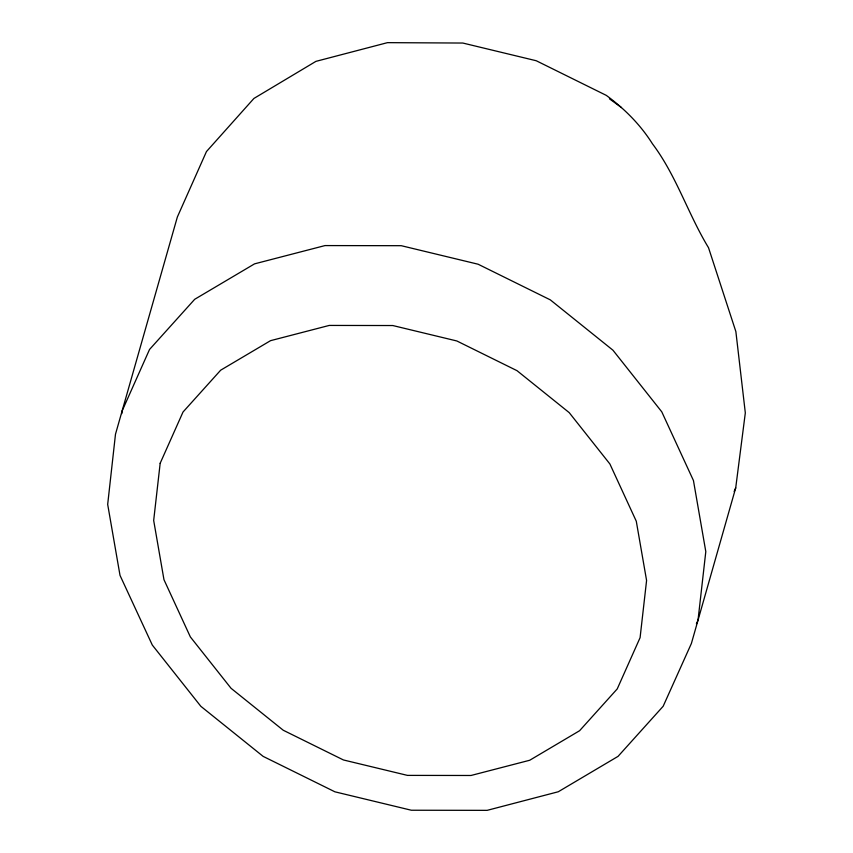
<?xml version="1.0" encoding="UTF-8"?>
<svg xmlns="http://www.w3.org/2000/svg" width="853" height="853" viewBox="0 0 853 853"><rect width="100%" height="100%" fill="white"/><g stroke="black" fill="none" stroke-linecap="round" stroke-linejoin="round"><path stroke-width="1.28" d="M121.808 413.609L122.107 410.975L149.531 349.474L194.697 299.296L254.557 263.854L325.004 245.579L401.251 245.696L478.096 264.217L550.302 299.861L612.955 350.21L661.779 411.839L693.446 480.527L705.804 551.614L698.01 620.248L696.389 623.863M735.712 487.884L745.319 412.895L735.872 331.593L708.523 247.722C688.051 214.018 676.248 175.377 652.438 143.794L652.14 143.315C640.198 124.463 624.225 108.523 606.28 95.365L536.217 60.734L462.827 43.045L387.486 42.65L315.93 61.363L253.917 98.447L206.458 151.567L177.36 216.993L115.486 434.209L107.681 504.4L120.017 575.391L152.292 645.039L200.839 706.305L263.129 756.376L334.93 791.819L411.338 810.233L487.148 810.35L558.288 791.755L618.052 756.366L663.165 706.263L691.388 643.482L735.712 487.884L734.134 491.488M609.415 98.788L621.464 107.574M160.172 463.264L153.679 520.458L163.968 579.688L190.368 636.935L231.046 688.286L283.26 730.253L343.428 759.959L407.467 775.388L471.005 775.484L529.713 760.258L579.592 730.722L617.241 688.904L640.091 637.66L646.585 580.466L636.285 521.226L609.895 463.979L569.207 412.628L517.003 370.671L456.824 340.965L392.785 325.537L329.247 325.43L270.54 340.667L220.671 370.191L183.022 412.01L160.172 463.264"/></g></svg>
